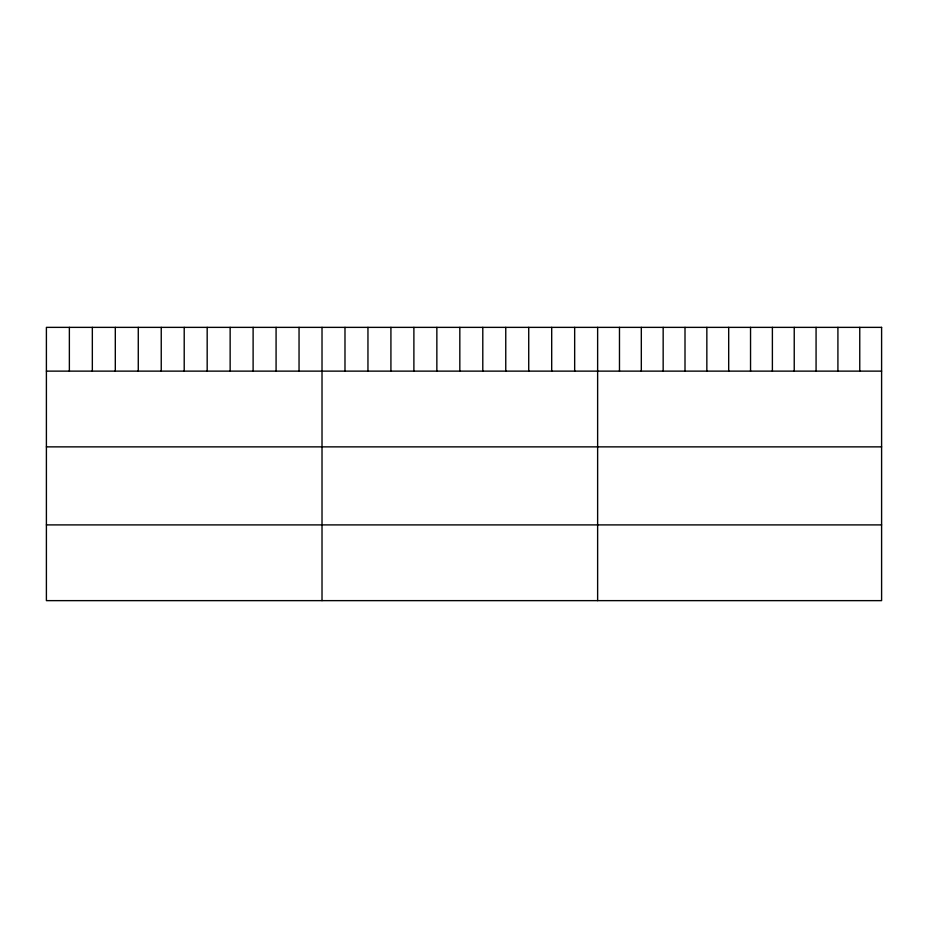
<?xml version="1.0" encoding="UTF-8"?>
<svg xmlns="http://www.w3.org/2000/svg" width="928" height="928" viewBox="0 0 928 928"><rect width="100%" height="100%" fill="white"/><g stroke="black" fill="none" stroke-linecap="round" stroke-linejoin="round"><path stroke-width="1.39" d="M46.4 371.13L881.6 371.13M46.4 446.867L881.6 446.867M46.4 524.9L881.6 524.9M859.757 327.364L859.757 371.13M837.914 327.364L837.914 371.13M816.072 327.364L816.072 371.13M794.229 327.364L794.229 371.13M772.386 327.364L772.386 371.13M750.543 327.364L750.543 371.13M728.689 327.364L728.689 371.13M706.846 327.364L706.846 371.13M685.003 327.364L685.003 371.13M663.16 327.364L663.16 371.13M641.318 327.364L641.318 371.13M619.475 327.364L619.475 371.13M597.632 327.364L597.632 600.636M574.664 327.364L574.664 371.13M551.696 327.364L551.696 371.13M528.728 327.364L528.728 371.13M505.76 327.364L505.76 371.13M482.792 327.364L482.792 371.13M459.824 327.364L459.824 371.13M436.856 327.364L436.856 371.13M413.888 327.364L413.888 371.13M390.92 327.364L390.92 371.13M367.952 327.364L367.952 371.13M344.984 327.364L344.984 371.13M322.016 327.364L322.016 600.636M299.048 327.364L299.048 371.13M276.08 327.364L276.08 371.13M253.112 327.364L253.112 371.13M230.144 327.364L230.144 371.13M207.176 327.364L207.176 371.13M184.208 327.364L184.208 371.13M161.24 327.364L161.24 371.13M138.272 327.364L138.272 371.13M115.304 327.364L115.304 371.13M92.336 327.364L92.336 371.13M69.368 327.364L69.368 371.13M881.6 327.364L46.4 327.364L46.4 600.636L881.6 600.636L881.6 327.364"/></g></svg>
